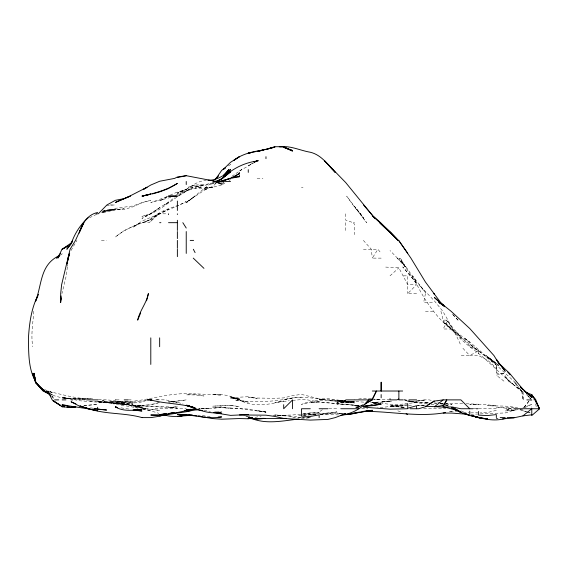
<?xml version="1.0" encoding="UTF-8"?>
<svg xmlns="http://www.w3.org/2000/svg" width="568" height="568" viewBox="0 0 568 568"><rect width="100%" height="100%" fill="white"/><g stroke="black" fill="none" stroke-linecap="round" stroke-linejoin="round"><path stroke-width="0.43" stroke-dasharray="2.84 2.13" d="M33.782 311.278C33.065 323.1 30.651 334.879 32.795 346.721M67.358 266.981L66.236 275.842L61.962 293.557M67.464 266.172L67.805 263.758M425.453 293.557L423.685 302.417L434.314 302.417M71.057 250.467L76.928 240.399M381.156 258.12L372.296 258.12L377.947 249.26L381.156 253.342M524.115 407.377L528.907 401.242M524.001 407.27L528.886 401.221M150.797 221.399C158.543 208.641 174.518 208.541 186.233 201.512C174.845 208.08 161.937 211.31 150.797 218.481L168.518 209.223L159.658 213.816L150.797 219.61L142.547 222.677L150.797 219.496C138.514 224.395 125.514 228.173 115.354 237.083L124.214 230.608L140.672 222.677L133.075 227.285L141.936 221.151L159.21 213.816L149.157 222.677L141.936 222.677M416.592 293.557L407.732 293.557L416.592 284.703L407.732 284.703L398.871 267.84L383.847 266.981M216.025 183.265L212.815 186.325L203.955 190.138L209.975 187.241L203.955 190.465L186.233 202.329L195.094 196.102L186.233 202.861L212.815 181.746M390.017 275.842L398.871 267.84M203.955 189.513L206.653 187.241M60.279 255.252L62.196 253.818L60.172 255.11M322.383 409.705L315.027 414.86M231.9 176.314L241.727 169.52L239.398 171.025L252.682 163.442M176.698 197.252L159.658 209.209L151.379 213.816L141.936 216.394L150.797 213.816L159.658 207.689L150.222 213.816L141.936 218.403C151.542 214.321 159.196 207.057 168.518 202.456L164.457 204.963L174.823 197.529M228.535 165.863L230.537 164.493L228.357 165.863M178.111 195.3C187.255 189.889 195.101 180.986 206.369 180.34M178.295 196.102L192.737 187.241L178.196 196.102M223.87 182.449L222.407 183.35L223.891 182.449M222.415 184.522L226.107 182.314M229.06 180.546L230.537 179.666M167.439 196.507L159.658 200.994L167.78 196.507M252.682 163.165L248.259 165.671L253.42 163.229M523.433 399.879L522.915 391.856L521.673 391.018L514.871 382.157L496.333 365.039L478.611 350.74L469.75 355.582L460.556 355.582M356.789 407.625L363.435 404.281M525.13 407.533L531.776 404.281L531.776 407.22M175.221 195.406L186.233 190.954L195.094 188.157L202.336 187.241L195.094 188.065L203.955 188.264L212.815 187.248L221.676 184.962M89.517 217.736L96.901 214.207M186.233 191.096L195.094 187.113L216.039 183.137M170.13 195.193L177.372 192.005L186.233 189.542L177.372 192.921L186.233 189.464L177.372 193.645C185.495 188.903 194.441 185.431 203.955 185.289L195.094 186.95L212.815 182.861M102.467 211.772L106.493 210.068L102.467 211.41M170.776 197.373L150.797 202.606L167.709 196.414M480.223 413.894L505.193 412.943L515.68 409.727M518.08 409.705L505.193 410.976L514.054 410.366L515.68 409.713M301.416 418.751L310.916 417.601L290.781 417.601M522.915 407.654L531.776 404.281M357.797 407.533L360.211 406.631M146.516 400.376C133.665 405.68 119.82 400.93 106.493 402.314L115.354 401.278L133.075 402.165L124.214 401.995L133.075 402.052L141.936 401.37L146.516 400.248M102.467 211.168L106.493 209.911L124.214 209.457L133.075 206.766L141.936 202.79L150.797 200.305L141.936 202.62L133.075 205.943L115.354 208.328L106.493 211.104L115.354 209.102L106.493 210.352L115.354 209.599L106.493 210.82L101.665 212.453L106.493 210.82L124.214 208.655L115.354 209.975L100.856 213.256M195.094 185.14L188.214 187.241L195.094 185.147L203.955 184.295M255.039 417.409L261.145 416.095M301.416 415.073L292.087 417.601M159.658 402.499L150.797 404.842L141.936 405.779L133.075 405.197L141.936 405.509L150.797 404.522L158.848 402.684M509.219 382.157L503.681 373.297L496.333 375.192L505.193 382.157M355.376 407.49L360.211 406.255M348.816 401.058L345.713 401.846L349.739 401.136L354.574 401.817L348.937 401.129L365.203 402.229M496.333 410.359L487.472 412.51L480.386 412.595M302.219 414.881L310.277 413L319.138 412.631L310.277 412.879L301.416 414.122M452.036 411.161L448.812 411.871L452.036 411.161L456.864 411.495M301.416 397.103L292.555 398.019L283.695 399.879C297.447 395.505 311.69 397.813 325.592 399.879L319.138 399.29L336.852 400.199L345.713 402.286L336.852 400.625L354.574 402.946L345.713 401.462L327.992 400.667L336.852 401.178L345.713 400.738L336.852 400.71L345.713 401.115L327.992 398.672L319.138 399.006L323.419 399.879L301.416 394.377L292.555 395.633L283.695 397.912L274.834 398.31L257.112 398.033L248.259 397.089L257.112 398.487L248.259 396.72L239.398 397.188L230.537 398.637L239.398 398.622L230.537 397.472L239.398 399.446L230.537 397.139L239.398 399.623L230.537 396.72L239.398 399.851L230.537 396.308L221.676 394.362L212.815 394.661L221.676 395.065L195.094 393.83L186.233 394.859L195.094 394.93L203.955 396.002C183.301 390.287 162.874 396.4 142.44 399.879L141.936 399.971C124.442 402.989 106.443 401.796 88.778 401.32M201.1 408.74L203.955 408.222L209.84 408.74L203.955 408.328L200.831 408.74L203.955 408.222L198.637 408.541L203.955 408.264M319.94 414.782L336.852 411.85L319.138 413.951M83.943 405.708L97.639 404.324L83.943 405.58M102.467 212.198L106.493 211.516L102.467 211.97M292.555 398.019C273.464 401.732 254.01 403.145 234.726 399.879L248.259 402.158L239.398 399.879C253.136 407.895 269.168 404.487 283.695 401.029L274.834 402.499L289.332 400.738M319.94 414.775L336.852 412.922L344.911 413.852M212.815 182.655L214.427 182.434M358.6 399.034L363.435 398.388L371.408 398.651M298.243 417.601L301.416 417.175M407.732 403.422L398.871 404.551L390.017 404.31L381.959 403.358M389.208 400.987L381.156 402.002L372.296 402.3L381.156 402.18L391.622 401.136M292.555 400.376L301.416 399.602L307.409 399.879L319.138 401.931L362.625 405.971L345.713 404.246L336.852 404.104L345.713 404.146L360.211 406.518L354.574 405.41M347.325 401.193L336.852 401.931L354.574 402.222L345.713 402.151L336.852 402.889L354.574 401.647L345.713 402.137L336.852 403.543L319.138 402.286L310.277 402.3L319.138 401.732L310.277 402.591L301.416 404.48C315.545 397.983 330.924 401.583 345.713 400.589M133.075 405.687L141.936 405.46C127.076 406.276 112.514 401.924 97.639 401.789L106.493 402.002L115.354 403.337L106.493 402.123L124.214 403.798L141.936 407.661L133.075 405.595L141.936 406.901L115.354 403.266L97.639 401.974L106.493 402.364L115.354 401.278L124.214 402.236L116.163 400.916M356.186 407.505L358.6 407.213M407.732 404.771L390.017 406.283L406.929 404.835M416.592 400.795L425.453 399.879L416.592 401.285L425.453 399.858L429.039 399.879L433.561 400.809M315.914 414.42L304.072 415.336M168.518 402.194L186.233 399.886L169.321 402.123M300.607 414.2L292.555 414.988L276.609 415.485M303.028 415.329L319.138 413.547L336.852 412.922M409.343 403.273L416.592 402.598L428.109 402.804M156.456 399.744L165.778 399.879L177.372 402.74L168.518 401.171L177.372 402.286L183.017 403.954M417.402 405.659L425.453 405.098L417.48 405.282L425.453 405.516M106.493 205.417L114.395 204.963L110.249 204.963M315.588 414.292L310.277 414.597L315.588 414.335M470.638 412.908L477.731 412.645M470.638 414.271L478.611 414.015M338.627 414.917L319.94 414.214M370.521 402.073L381.156 403.628M407.732 405.254C397.607 404.735 387.681 407.497 377.613 407.462M85.555 399.24L72.832 399.013L85.555 399.247M312.045 415.038L302.219 413.866M498.108 418.595L496.333 418.623L498.108 418.701M363.435 405.808L354.574 405.9L361.66 406.006M315.588 413.987L302.304 413.781M257.112 178.38L262.941 178.38M301.416 187.241L303.056 187.241M157.883 213.816L167.631 213.816M345.713 213.816L345.713 220.143L353.253 222.677L354.574 222.677M101.416 240.399L106.493 240.399M363.435 249.26L377.947 249.26M403.443 275.842L407.732 275.842L407.732 293.557M425.453 311.278L434.314 311.278M452.036 329L443.175 329L447.953 320.139L442.806 311.278L434.314 300.791L418.943 284.703L425.453 292.513L412.553 275.842L416.592 282.126L406.084 266.981L390.017 250.559M503.681 373.297L496.95 373.297L496.333 368.746L492.477 364.436L487.472 360.133L478.611 355.582L469.75 355.582L461.464 346.721M82.261 399.879L85.519 399.879M116.234 399.879L120.608 399.879M128.304 399.879L132.401 399.879M155.66 399.879L159.658 399.879M533.387 399.879L533.97 399.879M155.05 408.74L186.233 408.74M203.955 408.74L212.815 408.74L221.676 406.674L228.726 408.74M328.879 408.74L336.852 408.74M361.695 408.74L367.865 408.74M423.678 408.74L445.83 408.74M473.3 408.74L475.956 408.74M478.611 408.74L496.333 408.74M508.317 408.74L513.231 408.74M390.017 399.297L374.063 399.183M344.826 413.61L336.852 413.568L343.058 413.823M273.066 415.236L292.555 416.301L274.834 414.881L283.695 415.634L274.834 415.563M98.52 399.765L107.238 399.879L115.354 400.767M462.664 403.749L445.83 403.777M466.207 403.784L478.611 404.224L469.75 404.338L478.611 404.196L487.472 404.799L496.333 405.921L487.472 405.765L505.193 406.113L517.597 407.54M381.156 403.259L372.296 403.152L376.726 403.337M514.054 407.703L496.333 407.157L514.054 409.045M428.109 402.776L416.592 402.364L407.732 401.1L416.592 402.577L404.544 399.879M301.416 417.601L310.277 417.842M79.918 398.878L62.196 397.976L51.723 395.072M408.619 405.296L412.162 405.481M434.314 402.939L436.728 403.131M439.951 403.308L443.175 403.521M197.515 415.158L201.541 415.471M202.343 415.535L210.401 416.77M404.089 399.673L407.732 400.27M443.175 403.642L439.951 403.386L443.175 403.642L440.754 402.897M407.732 400.88L410.153 401.079M410.955 401.15L416.592 401.619L413.369 401.129M427.065 403.848L416.592 402.797L403.905 400.348M431.091 404.196L434.314 404.466M372.296 399.162L380.382 399.879L373.914 398.921M445.589 403.862L452.036 404.459L445.589 403.777M520.494 409.649L522.915 409.876M97.639 401.555L106.493 402.421M380.347 403.443L372.296 402.627L377.933 403.266M90.468 407.881L93.01 408.2M434.314 403.067L436.728 403.386M439.951 403.805L443.175 404.231M463.31 412.084L468.948 412.837M404.515 407.54L390.017 405.63L404.515 407.512L390.017 405.921L398.871 406.177L405.318 407.526M120.991 407.867L128.723 409.01M71.057 399.048L62.196 397.692L79.918 399.027L62.196 397.976L71.057 398.807L62.196 397.288L79.918 400.795L124.214 404.21L106.493 402.002L101.36 399.879C112.812 405.396 125.862 405.055 137.988 408.2M92.804 398.977L88.778 398.331L79.918 398.75L91.192 398.999C77.12 398.736 63.538 394.945 49.934 391.7M142.738 409.329L150.797 410.806L158.848 413.341M514.054 410.38L505.193 408.74L514.054 410.437M203.955 410.131L210.401 411.431M142.738 408.925L150.797 410.806M526.131 411.729L519.976 409.762M526.941 411.963L530.164 412.915M527.743 412.176L520.444 409.734M528.552 412.418L530.164 412.908M437.537 401.931L439.951 402.655M49.615 391.728L53.335 392.914L49.586 391.558M448.812 406.17L444.787 404.785L448.003 406.099M246.647 416.074L248.259 416.642M400.483 411.807L396.457 410.295M444.787 404.743L448.003 406.006M522.915 391.714L521.197 391.018L514.054 385.104L521.751 391.018L514.054 385.246L505.193 377.053L510.156 382.157L514.054 384.919C498.683 372.928 485.917 357.911 469.75 346.856L459.469 337.861L443.175 320.707L451.212 329L443.175 321.942L469.75 342.376L464.17 337.861L469.75 341.979L495.857 364.436L460.896 337.101L452.036 329.362L460.896 336.717C441.414 324.001 427.221 305.307 416.962 284.703L405.403 266.981L400.383 258.12L405.474 266.981L397.096 258.12L398.871 259.832M245.837 416.195L247.449 416.862M44.474 389.506L46.647 390.415M50.112 393.738L53.335 395.165L50.382 393.78M469.75 346.721L478.611 350.74L478.611 355.582M460.896 410.834L464.922 412.695M445.39 404.657L448.344 406.035M248.259 416.003L249.764 416.798M363.385 240.399L371.309 249.26L372.296 258.12M478.611 350.74L469.75 345.55L461.372 337.861L446.54 320.139C452.597 327.835 457.07 336.604 460.896 345.585M499.073 365.401L486.116 355.582L500.465 367.226M51.972 396.336L53.335 397.309L52.093 396.166M516.781 384.174L514.054 382.157L521.673 391.018L522.915 399.879L522.915 391.018M472.959 346.721L469.75 343.945L478.611 350.981M526.458 394.561L531.179 399.29L528.268 396.081M528.105 396.081L530.924 399.247M353.253 222.677L354.574 224.36L354.574 234.669M529.951 397.834L530.973 399.197M51.816 396.443L53.335 398.473M452.036 327.913L447.953 320.139L443.175 320.139L440.931 311.278M535.709 403.905L536.405 407.93M496.95 373.297L496.333 365.039L496.333 368.746M345.713 222.677L345.713 231.538M461.372 337.861L460.896 338.656L460.896 337.392L460.165 337.861L461.372 337.861M214.292 182.697L212.815 183.457L214.292 182.704M212.851 187.241L203.955 187.241L212.815 187.248M390.017 401.313L381.156 402.002L390.017 401.32M177.372 406.837L168.518 407.469L141.936 405.921L168.518 406.922L177.372 408.129L168.518 407.37L177.372 406.837M230.537 405.495L212.815 406.141L230.537 405.389L239.398 406.56L230.537 405.495M124.214 403.486L115.354 403.486L124.214 403.663L133.075 404.97L124.214 403.486M428.109 402.925L425.453 402.918L428.109 402.932M230.537 408.037L212.815 407.32L248.259 409.038L265.973 412.098L239.398 408.619L230.537 408.037M124.214 402.811L115.354 402.3L133.075 403.983L124.214 402.811L116.163 400.972L124.214 402.868M159.658 410.366L145.514 408.74L133.075 405.431L145.763 408.74L159.658 410.366M265.973 412.048L257.112 410.671L265.973 412.098M145.763 408.74L133.075 406.574L145.763 408.74M124.214 404.423L115.354 402.911L124.214 404.423M496.333 363.541L487.472 356.676L496.333 363.541M458.028 320.139L452.036 313.678L458.028 320.139M416.592 283.141L402.783 266.981L416.592 283.141M360.353 213.816L354.574 207.135L346.693 196.102L366.644 222.677L354.574 206.525L360.723 213.816L363.435 217.963L360.353 213.816M405.524 266.981L398.871 258.184L405.474 266.981"/><path stroke-width="0.85" d="M61.053 297.589L60.684 302.417L60.684 293.557L61.628 284.703L70.091 249.26L75.501 240.399L83.631 222.677L79.115 233.15M61.095 295.978L60.378 302.417L61.095 298.392M67.549 261.344L69.466 253.285L67.038 263.758L67.961 258.12L69.672 253.285M146.565 300.806L148.383 293.557C146.572 303.163 139.742 310.604 137.655 320.139L140.679 312.89M37.886 295.843L35.614 301.175C42.11 284.036 40.016 264.439 59.498 255.536M364.173 404.537L372.296 399.879L376.442 391.018L372.296 398.999L369.022 399.879L354.574 399.879M38.496 294.309C31.417 307.593 29.373 323.029 28.45 337.861C28.727 356.313 27.846 378.536 44.077 391.018L47.698 392.673M83.965 222.677L79.918 230.92C82.438 222.478 88.565 214.278 97.639 212.51M72.555 241.13L71.057 244.07C74.408 234.115 80.145 224.743 88.125 217.871M72.555 241.002L66.825 249.26L70.531 244.765M473.066 408.74L460.896 408.74L452.036 406.951L443.175 407.1L443.175 405.438L446.796 399.879L443.175 407.1L425.453 406.234M59.299 255.941L57.844 258.12L61.962 249.26L68.103 245.873M223.345 175.867L228.904 169.52L223.345 175.675M60.471 253.548L56.452 258.12L59.001 256.211M214.853 179.502L217.04 177.266M98.285 213.816L106.926 204.963L115.354 200.312L124.214 198.637L130.349 196.102L115.354 202.471L129.76 196.102L147.048 187.241L143.399 189.421M218.616 175.903L216.174 178.38L221.676 170.372L225.46 167.695M365.92 402.698L369.022 399.879C362.079 408.314 351.727 413.93 340.878 415.279M223.572 175.81L230.537 169.52L223.572 175.633M222.315 178.38L216.507 181.561L221.676 178.934L230.537 171.884L222.372 178.38C231.765 169.03 243.935 162.732 257.112 161.007L253.896 162.093L258.554 160.659M525.329 392.019L531.776 394.696L535.581 399.879L531.776 395.662L535.851 399.879L539.323 408.74L535.013 399.879L539.6 408.74L531.776 415.542L531.776 408.74L522.915 415.897L514.977 417.601L507.139 417.601M469.75 408.74L460.896 399.879L443.175 399.879L434.314 406.83L443.175 405.438M71.057 243.076L62.196 249.26L68.103 245.951M223.721 175.853L230.537 171.032C223.678 175.342 216.507 180.617 207.98 180.233M169.136 188.107L177.372 183.429C166.708 190.152 154.574 193.255 142.426 196.102L150.797 194.015L141.936 196.102L148.383 194.838M225.205 168.149L223.203 169.52L230.537 162.313L239.398 156.69L233.462 160.659C241.996 153.786 252.987 151.564 263.559 149.938L257.112 151.585L274.834 147.098L267.585 149.001M235.003 176.428L239.398 173.496L239.398 172.402M443.175 399.879L434.314 401.086L425.453 406.738L418.708 408.74L410.139 408.74M255.636 161.589L257.112 160.659L254.159 162.327M143.328 189.421L150.797 185.026L159.658 181.256L174.681 178.38L177.372 176.982L186.233 175.697L212.815 180.787L221.676 184.089L212.815 180.865L221.676 181.753L230.537 181.412M427.668 404.949L434.314 401.086M231.275 177.933L239.398 173.496M366.388 402.811L372.296 399.879M216.039 181.433L221.676 178.934M398.871 399.013L396.869 399.879L390.017 399.879L390.017 398.615M218.453 181.888C225.624 180.901 231.858 176.321 239.398 176.698L239.398 174.93M168.518 188.541L159.658 191.892L152.409 193.915M218.453 181.611L230.537 178.38L221.676 181.391L218.453 181.696M266.782 149.171L274.834 146.714L283.695 146.729L292.555 151.088L283.695 147.211L292.555 150.527L284.497 147.644M166.097 414.455L159.658 416.188L151.074 417.601L142.192 417.601M191.068 410.479L186.233 411.757L159.658 415.833L166.097 414.356M359.409 412.07L352.16 413.497M343.299 414.228L345.713 413.603L335.269 417.601L327.992 419.411L310.277 420.093L283.695 418.453L274.834 416.443L265.973 415.18L239.398 414.952M266.782 149.093L274.834 147.027M197.671 409.571L186.233 411.544L188.654 410.962M257.112 151.365L265.973 149.306M173.346 412.695L168.518 413.54L177.372 412.531L192.623 409.287M186.233 410.742L192.68 409.251L184.621 410.678M445.589 412.581C418.36 417.515 390.912 411.175 363.435 411.367L372.296 410.934C362.363 410.778 352.962 414.668 343.058 414.782M166.097 413.809L159.658 415.194L150.797 415.03L159.658 415.087L166.097 413.781M177.372 177.536L186.233 175.697M174.156 412.652L168.518 413.809L159.658 414.576L165.295 413.76M354.574 413.454L345.713 414.576L372.296 410.295L363.435 411.537M252.611 417.934L248.259 418.772L239.398 418.545L221.676 419.205L212.815 418.58L204.799 417.267M232.149 178.075L239.398 176.698M363.435 406.645L372.296 404.949L364.237 406.262L372.296 405.687L381.156 404.238L369.633 405.616M250.673 152.792L248.259 153.062L255.131 151.798M505.193 418.488C493.94 421.811 482.275 418.751 471.362 415.556L478.611 417.601L487.472 418.957L478.611 417.693L471.44 415.513M280.471 146.771C290.624 145.557 300.373 150.57 310.277 152.238C321.41 154.865 327.906 164.663 335.305 172.494L324.392 160.659L345.713 182.569L372.296 215.201L381.156 223.189L396.421 238.553M252.611 417.856L248.259 418.495L257.112 418.943M248.259 153.062L250.673 152.714M286.215 418.375L257.112 418.517L264.205 418.332M75.082 406.887L71.057 407.391L62.196 406.837L53.335 400.823L60.719 405.516M522.915 415.897L531.776 414.81M75.082 406.858L71.057 407.341L67.031 406.944M514.054 417.963L502.538 418.893M282.083 146.792L283.695 146.601L279.264 146.814M191.068 409.258L186.233 409.791L195.094 409.542L202.343 410.494M252.611 417.785L248.259 418.254L252.284 417.998M298.995 419.014C283.318 420.718 266.697 424.608 251.503 418.446M265.171 418.368L257.112 419.198L248.259 417.601L250.026 417.615M75.892 406.958L71.057 407.426L67.031 406.986M221.676 411.999C209.528 414.924 198.033 409.656 187.042 405.218M407.533 408.74L390.017 409.166L363.435 407.149M218.133 181.909L221.676 181.753M243.828 414.768L248.259 414.583L230.537 415.378L213.618 412.638M218.133 417.026L221.676 416.926C206.752 419.653 192.282 414.058 177.372 414.605L192.438 415.137L188.895 414.938M214.59 412.19L219.021 412.07M229.628 178.38L230.537 178.38M96.098 213.816L97.639 213.816M159.658 222.677L160.893 222.677M168.518 222.677L177.372 222.677M190.202 240.399L193.624 240.399M372.296 391.018L402.662 391.018M54.592 399.879L58.71 399.879M62.196 399.879L65.945 399.879M71.057 399.879L72.747 399.879M86.421 399.879L98.087 399.879M115.354 399.879L115.915 399.879M124.214 399.879L127.992 399.879M345.713 399.879L354.112 399.879M403.28 399.879L398.871 399.879L398.871 391.018M408.953 399.879L416.592 399.879M301.8 408.74L310.277 408.74M319.138 408.74L327.992 408.74M340.772 408.74L358.607 408.74M476.289 408.74L478.022 408.74M514.054 408.74L539.6 408.74M500.167 417.601L505.193 417.601M443.175 413.064L452.036 413.099L466.207 414.2M526.855 399.879L531.776 400.05M88.778 408.91L62.196 404.892L62.196 406.837M203.955 417.21L207.909 417.601L204.743 417.203M62.196 404.892L67.833 405.58M215.229 412.56L221.676 413.426L215.229 412.332M116.965 407.32L115.354 407.1L117.697 407.717M487.472 418.957L478.611 417.672L471.454 415.599M133.885 409.819L136.299 410.174M137.91 410.415L141.936 411.005L133.075 410.131L141.936 409.23C133.146 410.366 123.327 411.736 115.354 406.887L116.916 407.355M196.706 415.819C186.034 414.235 174.958 418.573 164.486 414.931M198.317 416.124L203.152 417.054M150.321 399.879L150.797 399.978C165.331 403.926 180.702 403.33 195.094 407.831L186.233 405.232L195.094 408.349L186.233 405.339L191.87 406.787M454.897 408.74L460.896 412.467L452.036 407.611L454.854 408.74L452.036 407.675C460.108 412.801 469.111 415.932 478.611 417.352L472.171 415.584M141.936 417.572C124.513 412.638 106.046 414.526 88.778 408.74L97.639 410.735L88.778 409.059L79.918 405.879L87.969 408.477L79.918 406.39L71.057 401.768L75.892 403.841M254.57 418.368L256.267 418.751M459.285 411.047L443.949 406.858M452.036 408.009L454.854 408.74M471.298 415.464L478.249 417.601M452.036 407.909L454.727 408.74L452.036 407.583M469.75 415.101L464.113 413.227L469.75 415.464M453.328 408.74L457.865 410.359L452.036 408.207L460.137 411.814M406.12 413.831L407.732 414.413M48.507 393.681L43.069 391.018L35.614 382.647L32.624 373.297L35.614 382.157L44.474 391.018L49.927 394.888M47.428 392.403L44.474 391.018L35.614 382.896L34.087 373.297L34.925 378.132M444.403 306.166L438.745 302.417L443.175 304.917L451.077 311.278L469.75 328.503L493.968 355.582L499.414 364.436L496.333 359.267L505.193 371.323L500.11 364.436L509.567 373.297L522.915 389.314L531.776 397.465L524.555 391.018L531.776 396.578L524.889 391.522M60.719 405.559L53.335 401.079L52.199 399.879L47.769 391.018L49.792 393.73M444.46 306.692L434.314 297.454L443.175 305.051L440.598 302.417L425.453 282.055L410.898 258.12L398.871 240.683L379.914 223.203M381.156 382.363L381.156 391.018L381.156 382.157M439.582 302.417L443.175 305.051M520.87 387.191L524.832 391.018M49.601 393.88L46.484 391.018L51.056 395.988M507.778 372.104L510.064 374.71M375.214 218.68L372.296 215.826L390.017 231.68L398.019 240.399L390.017 232.127L394.675 236.856M520.473 387.135L522.915 389.627L520.593 387.135M203.955 268.352L193.262 258.12M372.296 215.201L363.506 204.963M327.992 164.273L332.706 169.52M398.871 240.683L407.732 253.257M182.825 222.677L186.233 228.052M193.34 249.26L195.094 252.611M531.776 394.838L532.713 397.004L531.776 394.767M34.932 378.096L33.902 373.297L35.465 381.355L35.202 379.743M496.333 417.601L496.333 414.59L487.472 415.563L478.611 415.13L478.611 411.424M469.75 411.182L469.75 413.909M416.592 408.74L416.592 405.737L407.732 408.264L407.732 403.656M381.156 394.575L381.156 397.792M319.138 417.601L319.138 414.846L310.277 416.486L301.416 416.081L301.416 409.017M292.555 408.74L292.555 399.915L283.695 408.74L283.695 404.693M265.973 156.718L265.973 158.635M248.259 169.654L248.259 172.395M186.233 181.469L186.233 184.55M186.233 231.538L186.233 253.42M177.372 201.065L177.372 210.472M177.372 213.816L177.372 214.541M177.372 220.277L177.372 230.459M177.372 231.538L177.372 238.588M177.372 240.399L177.372 248.315M177.372 249.26L177.372 256.644M168.518 213.816L168.518 214.633M159.658 337.861L159.658 346.721M150.797 337.861L150.797 364.436M97.639 407.242L97.639 408.74M168.533 196.102L177.372 196.102L168.518 196.102M186.233 415.052L177.372 416.529L186.233 415.052M252.284 418.098L248.259 418.495L252.284 418.076M150.797 399.865L147.261 399.879L151.919 399.879L150.797 399.865M106.493 410.025L94.054 408.74L106.493 410.025M64.61 406.702L62.196 406.461L64.61 406.724M434.314 294.096L433.874 293.557L434.314 294.132"/></g></svg>
